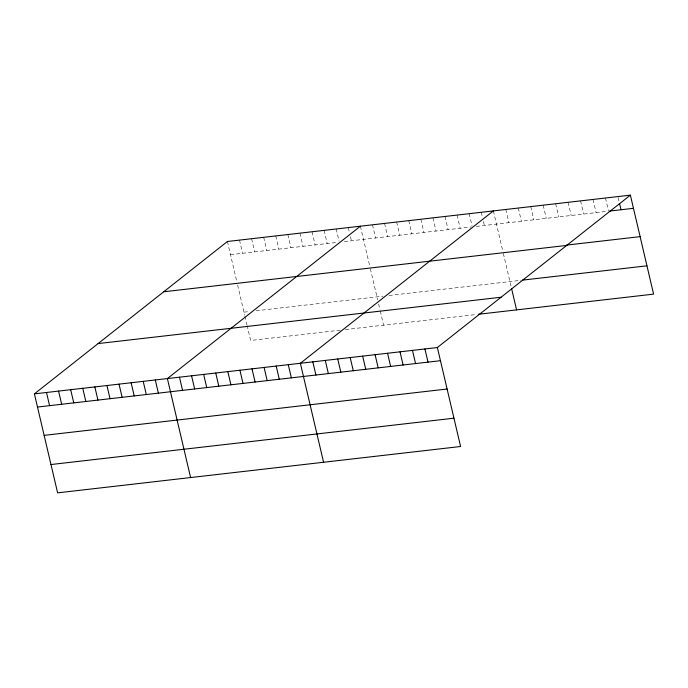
<?xml version="1.0" encoding="UTF-8"?>
<svg xmlns="http://www.w3.org/2000/svg" width="688" height="688" viewBox="0 0 688 688"><rect width="100%" height="100%" fill="white"/><g stroke="black" fill="none" stroke-linecap="round" stroke-linejoin="round"><path stroke-width="0.52" stroke-dasharray="3.44 2.58" d="M230.497 254.672L337.292 242.391M344.344 241.583L471.28 226.98M476.311 226.404L607.521 211.311M243.982 312.163L249.022 311.587M256.074 310.77L383.01 296.175M389.055 295.479L521.366 280.257M340.285 330.163L250.63 340.474L247.302 326.318M345.324 329.586L476.294 314.519M618.168 197.594L619.114 201.644M605.474 198.015L608.562 211.19M593.013 199.443L596.109 212.618M580.56 200.879L583.656 214.054M568.107 202.306L571.195 215.49M555.655 203.743L558.742 216.918M543.193 205.179L546.289 218.354M530.74 206.606L533.828 219.782M518.288 208.043L521.375 221.218M505.826 209.47L508.922 222.645M493.373 210.906L502.868 251.387M503.349 253.442L511.373 287.636M481.282 212.3L482.469 217.365M483.423 221.416L484.378 225.475M469.19 213.684L472.045 225.853M457.107 215.077L460.195 228.253M445.016 216.471L448.103 229.646M432.924 217.855L436.02 231.03M420.841 219.248L423.928 232.424M408.749 220.642L411.837 233.817M396.658 222.026L399.745 235.21M384.566 223.419L387.662 236.595M372.483 224.813L375.571 237.988M360.392 226.197L369.886 266.686M370.368 268.733L377.678 299.899M378.624 303.95L380.051 310.013M380.283 311.028L383.603 325.183M348.3 227.59L349.487 232.656M350.441 236.715L351.396 240.766M336.208 228.984L339.064 241.144M324.125 230.368L327.213 243.552M312.034 231.761L315.121 244.937M299.942 233.155L303.038 246.33M287.859 234.548L290.947 247.723M275.768 235.932L278.855 249.108M263.676 237.326L266.772 250.501M251.584 238.719L254.68 251.894M239.501 240.103L242.589 253.279M227.41 241.497L236.904 281.977M237.627 285.073L244.696 315.199M244.937 316.205L247.069 325.312"/><path stroke-width="1.03" d="M630.38 195.151L437.37 347.526L460.59 446.503L57.62 492.849L34.4 393.871L227.41 241.497L630.38 195.151L653.6 294.129L478.306 314.287M360.392 226.197L167.382 378.572L190.602 477.558M493.373 210.906L300.364 363.281L323.575 462.259M609.602 211.07L633.476 208.326M566.422 245.117L640.115 236.638M163.718 291.781L566.688 245.427M522.407 280.136L646.961 265.817M98.092 343.587L501.07 297.242M34.4 393.871L437.37 347.526M37.487 407.047L440.466 360.701M44.135 435.366L447.105 389.012M50.972 464.538L453.951 418.192M619.596 203.674L621.015 209.754M511.605 288.65L516.585 309.884M424.917 348.954L428.013 362.129M412.465 350.39L415.552 363.565M400.012 351.817L403.099 364.993M387.55 353.254L390.646 366.429M375.098 354.681L378.185 367.865M362.645 356.117L365.732 369.293M350.183 357.554L353.279 370.729M337.731 358.981L340.818 372.156M325.278 360.417L328.365 373.593M312.816 361.845L315.912 375.02M288.272 364.674L291.368 377.85M276.18 366.059L279.276 379.234M264.097 367.452L267.185 380.627M252.006 368.845L255.093 382.021M239.914 370.23L243.01 383.405M227.831 371.623L230.919 384.798M215.74 373.016L218.827 386.192M203.648 374.401L206.744 387.576M191.556 375.794L194.652 388.969M179.473 377.187L182.561 390.363M155.29 379.965L158.386 393.14M143.207 381.358L146.295 394.534M131.116 382.743L134.203 395.927M119.024 384.136L122.111 397.311M106.932 385.529L110.028 398.705M94.849 386.914L97.937 400.098M82.758 388.307L85.845 401.482M70.666 389.7L73.762 402.876M58.575 391.094L61.671 404.269M46.492 392.478L49.579 405.653"/></g></svg>
